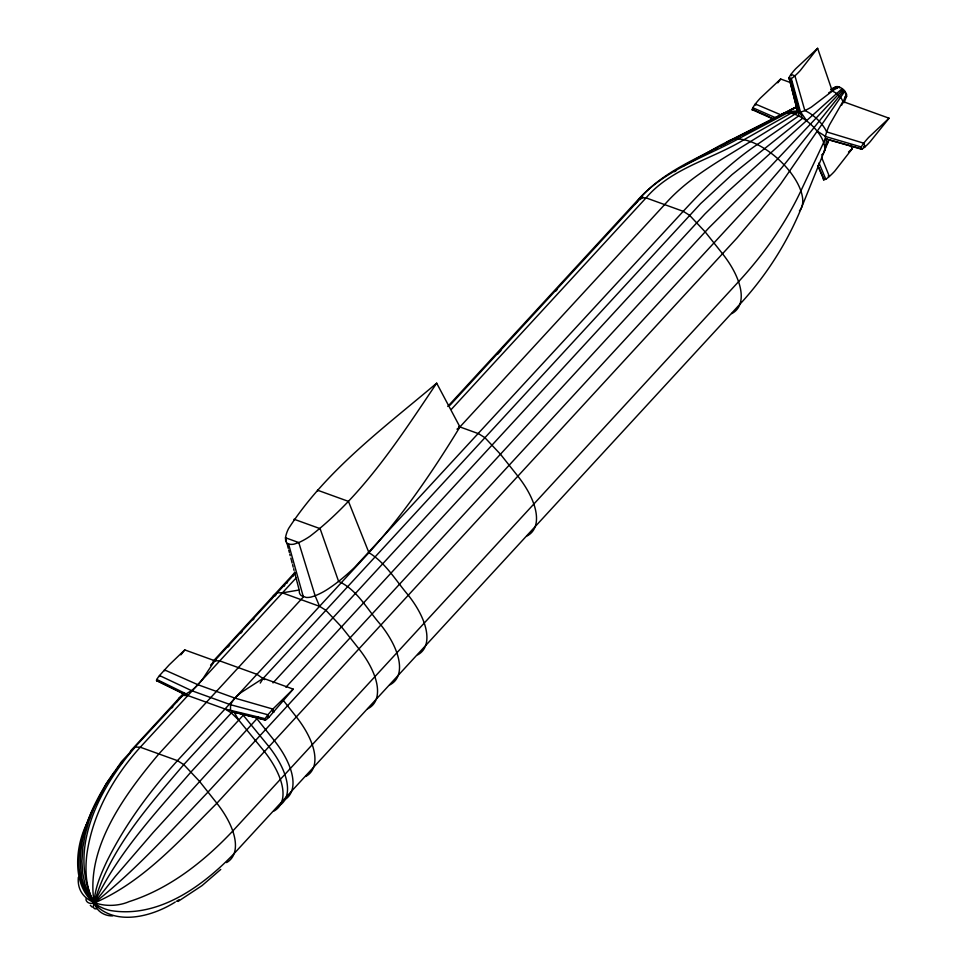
<?xml version="1.0" encoding="UTF-8"?>
<svg xmlns="http://www.w3.org/2000/svg" width="966" height="966" viewBox="0 0 966 966"><rect width="100%" height="100%" fill="white"/><g stroke="black" fill="none" stroke-linecap="round" stroke-linejoin="round"><path stroke-width="1.45" d="M78.331 877.345C75.928 904.707 109.556 910.262 129.154 901.604C169.581 888.744 203.947 861.515 232.758 831.038L738.543 281.71C763.466 254.626 785.153 224.293 800.874 190.93L825.375 138.85A3.284 1.256 -87.6 0 1 825.483 136.556M157.47 680.547L157.204 680.68A2.463 1.425 -70.1 0 1 156.721 680.825L156.516 680.209A2.463 1.425 -70.1 0 1 156.806 679.496L157.494 678.301A29.982 17.4 -70.1 0 1 159.511 675.56L169.11 664.946L184.784 649.913L214.742 660.744L219.753 660.889L256.932 674.328L264.648 679.629M841.893 89.27L842.135 88.618L727.277 192.101L704.987 213.909L273.016 682.89M841.567 105.342L846.433 94.088L845.395 93.714M828.985 139.792L801.828 206.833C787.314 242.708 766.11 275.805 739.896 304.242L234.11 853.57C202.57 886.329 158.303 918.594 110.366 910.503C70.542 901.278 72.305 849.694 88.244 820.822M843.994 102.77L846.578 96.395L845.866 95.851M844.682 98.677L844.924 97.204M88.86 819.458L90.152 816.741M98.991 797.952C82.025 827.596 67.717 869.859 91.239 899.889C111.175 927.541 150.817 917.531 175.257 902.039M129.565 753.118L131.34 750.123L183.757 693.177M176.935 701.787L178.903 698.454L183.999 693.962L157.204 680.68L156.794 679.496L186.148 693.866L187.851 695.544L225.018 708.996L265.215 718.704L265.614 719.887A2.463 1.425 -70.1 0 1 265.131 720.032L232.42 711.773A4.77 3.9 3.2 0 1 230.476 709.889L230.584 704.745A33.569 27.471 3.2 0 1 235.004 698.128A58.829 48.131 3.2 0 1 241.077 692.55L263.247 678.289L700.579 203.645L732.107 174.568L802.698 118.19M181.451 696.884L184.023 693.057M271.277 599.451L273.438 595.78L277.363 592.726L282.374 592.87L299.182 589.997L299.388 592.713A13.041 8.609 -18.9 0 0 301.356 595.696L306.15 597.435A13.041 8.609 -18.9 0 0 311.269 597.012L315.121 595.756A50.039 33.025 -18.9 0 0 327.571 589.296A114.664 75.674 -18.9 0 0 338.595 581.387A190 125.399 -18.9 0 0 354.619 567.356L683.228 211.325C705.76 186.849 729.632 163.242 757.272 144.514L798.689 115.932L798.894 112.297L789.971 79.055L789.005 78.693A2.367 1.558 -18.9 0 1 788.968 78.21A4.987 3.296 -18.9 0 1 789.089 77.703A13.27 8.766 -18.9 0 1 789.959 75.928L790.985 74.394A66.425 43.844 -18.9 0 1 795.646 68.815L817.634 48.3L832.294 91.13L811.319 107.129A66.944 36.201 3 0 1 804.847 110.559L802.915 111.344A13.922 6.714 -1 0 1 800.488 112.08M292.855 576.243L295.016 572.584M634.952 204.454C658.8 172.419 698.321 158.436 732.168 139.816L797.155 106.695M436.68 383.176C399.803 437.984 362.999 495.51 310.001 536.251A50.111 33.073 -18.9 0 1 298.772 542.578L294.038 544.136A10.421 6.883 -18.9 0 1 289.715 544.269L287.663 543.532A10.421 6.883 -18.9 0 1 285.682 541.117L285.489 537.76A50.111 33.073 -18.9 0 1 288.593 528.511C326.423 469.959 384.07 427.721 436.68 383.176L459.925 426.948C433.179 470.828 404.066 513.562 369.676 551.864M260.24 683.071L263.247 678.289L293.205 689.12L268.826 717.4A29.982 17.4 -70.1 0 1 266.544 719.344L265.614 719.887L234.05 712.063L238.759 720.105L264.455 751.596A70.796 33.762 42.6 0 1 273.813 811.114M110.039 778.185C91.082 806.224 76.495 840.335 81.434 874.81C82.714 886.245 88.944 896.122 95.175 905.287C98.013 912.158 105.427 916.154 112.696 915.901M850.805 145.19L852.084 148.933L834.757 171.127A66.425 43.844 -18.9 0 1 829.371 176.452L827.765 177.78A13.27 8.766 -18.9 0 1 825.761 179.133L823.539 178.336L821.776 174.266M110.945 776.881L114.628 771.786M183.963 694.023L156.492 680.644M790.466 82.557L780.661 79.019L777.799 82.834M860.682 149.187A2.922 1.69 -70.1 0 0 861.974 148.957L861.274 146.989L825.423 136.484A13.922 5.699 -88 0 1 826.027 133.972L826.654 131.907A66.944 31.793 88.6 0 1 829.48 124.904L842.932 101.539L889.07 118.214L870.149 141.736A66.425 38.555 -70.1 0 1 865.017 146.856L863.604 148.015A13.27 7.704 -70.1 0 1 861.986 149.054M115.558 770.542L116.512 769.31M117.454 768.091L119.373 765.676M180.896 654.839L184.784 649.913M267.413 717.038L268.826 717.4L267.92 714.755L272.545 709.382L293.205 689.12M120.339 764.492L123.262 761.015M842.69 89.923L843.101 89.415L770.361 166.659L708.875 227.867L285.912 687.224M213.16 661.239L294.727 572.657M447.753 406.457L637.113 200.783C663.968 170.257 703.405 157.881 738.096 138.983L787.713 112.768L797.687 111.501A5.422 2.475 -2.4 0 1 797.819 111.114A13.922 6.303 -3.5 0 1 798.218 110.522M295.21 573.333L210.6 665.115M449.963 405.261L641.038 197.74L646.061 197.885L683.228 211.325L689.555 215.285L705.168 231.876L722.665 253.925A70.796 33.762 42.6 0 1 731.685 313.624M172.045 707.824L172.781 707.015M215.503 660.623L216.275 659.778M228.024 647.027L229.582 645.324M240.546 633.418L242.116 631.728M253.068 619.822L253.853 618.977M275.105 595.901L275.781 595.153M284.028 586.205L284.716 585.456M286.769 583.21L287.457 582.474M497.49 354.353L500.907 350.646M555.498 291.358L557.201 289.498M296.115 577.958L140.275 747.213C113.263 777.075 92.494 814.072 86.868 854.342C85.093 869.002 85.612 884.482 91.734 898.151C96.721 900.433 90.128 909.26 96.238 908.897M451.569 409.113L646.061 197.885C671.624 167.939 711.519 159.462 743.989 139.708L791.082 113.179L798.894 112.297A2.705 1.244 -1.6 0 0 799.715 112.237A5.422 2.536 -1.5 0 0 800.5 112.08A34.365 5.434 63 0 1 806.67 120.931M317.729 490.957L317.5 490.185L348.472 501.39L368.927 552.697L177.454 760.653C149.802 791.106 125.061 824.59 106.779 861.539C101.201 873.481 95.815 885.882 94.39 899.117C96.6 905.504 85.515 904.345 85.974 898.851M243.963 714.454L191.196 771.762C155.671 812.696 117.441 853.497 94.257 902.993C143.149 882.018 179.881 840.239 216.879 803.253L737.143 237.853L759.976 210.842L780.552 184.156L844.815 91.239L844.079 91.396M258.32 717.195L153.244 832.402L115.22 876.512L94.257 902.993L88.739 894.057L84.96 884.204L82.629 872.781L81.929 861.31L82.834 847.472L85.201 834.31L89.005 820.786L94.149 807.214L106.091 783.885L121.535 761.582L183.878 694.252A4.77 2.017 -32.7 0 0 186.148 693.866L191.522 690.618A33.569 14.2 -32.7 0 0 197.849 684.689A58.829 24.887 -32.7 0 0 202.86 678.724L214.742 660.744L213.51 661.698M640.277 199.539L640.929 198.899M641.569 198.259L642.873 196.992M220.743 869.436L202.063 885.593L178.034 901.447M848.486 152.024L852.084 148.933M780.661 79.019L760.254 98.206A66.425 38.555 -70.1 0 0 755.352 103.99L754.12 105.692A13.27 7.704 -70.1 0 0 752.864 107.781A2.922 1.69 -70.1 0 0 752.2 109.786M889.07 118.214L868.663 137.413A66.425 38.555 -70.1 0 0 863.761 143.197L862.541 144.9A13.27 7.704 -70.1 0 0 861.274 146.989A2.922 1.69 -70.1 0 0 860.609 148.993M817.634 48.3L800.295 70.494A66.425 43.844 -18.9 0 1 794.921 75.819L793.315 77.147A13.27 8.766 -18.9 0 1 791.311 78.5A4.987 3.296 -18.9 0 1 790.659 78.826A2.367 1.558 -18.9 0 1 789.971 79.055L798.133 112.189L749.785 141.99C719.996 160.742 688.094 177.659 664.644 204.599L459.925 426.948L456.99 429.194M178.903 698.454L182.828 695.399L187.851 695.544M674.522 171.706L676.031 170.728M179.06 899.732L176.524 901.278M682.902 166.454L683.674 165.995M684.447 165.524L685.208 165.053M685.981 164.594L719.851 145.54L796.515 106.755M843.415 90.635L844.006 90.297L781.832 167.673L760.967 191.908L208.064 791.999C171.562 830.337 135.892 870.112 94.257 902.993C66.497 850.261 99.667 787.483 135.264 747.068L140.275 747.213L177.454 760.653L183.769 764.613L199.394 781.204L216.879 803.253A70.796 33.762 42.6 0 1 226.575 862.59M709.962 152.036L710.759 151.59M711.568 151.131L712.377 150.672M714.816 149.332L715.625 148.885M716.446 148.438L717.255 147.991M831.967 89.476L835.192 87.761L835.904 88.304M720.539 146.24L721.361 145.806M722.182 145.371L723.003 144.948M723.824 144.514L724.657 144.091M726.166 143.306L726.855 142.956M727.543 142.606L728.919 141.905M729.608 141.543L730.984 140.843M731.673 140.493L733.049 139.78M733.737 139.43L734.414 139.08M735.102 138.73L736.478 138.017M737.167 137.667L738.543 136.967M739.232 136.604L740.608 135.904M742.673 134.842L744.049 134.141M744.738 133.791L746.114 133.079M746.79 132.728L752.985 129.553M754.361 128.852L755.05 128.49M755.738 128.14L757.115 127.44M757.803 127.089L758.491 126.727M759.856 126.027L760.544 125.677M761.92 124.964L762.609 124.614M763.297 124.264L764.674 123.551M765.362 123.201L766.738 122.501M767.427 122.151L768.115 121.788M769.491 121.088L770.18 120.738M770.856 120.388L772.232 119.675M772.921 119.325L774.297 118.625M774.986 118.263L779.803 115.799M780.492 115.449L781.965 114.688M782.255 114.531L784.03 113.626M784.332 113.469L785.805 112.72M786.095 112.563L787.87 111.658M788.171 111.501L789.645 110.752M789.934 110.595L796.431 107.262M831.267 89.391L835.493 87.23L836.846 88.437M831.098 89.403L836.58 86.614L837.389 87.64M831.315 89.186L835.964 86.843L837.196 88.148M828.731 92.772L839.116 86.928L839.454 87.894M235.233 711.701L234.05 712.063M267.92 714.755L230.584 704.745L191.522 690.618L159.511 675.548L159.849 676.538M272.557 711.833L273.933 712.22L272.847 709.056L235.016 698.14L197.837 684.689L164.437 669.849L164.775 670.839M824.203 151.614A34.365 24.959 68.7 0 0 826.28 138.971L841.893 143.379M842.34 143.499L848.595 145.262M849.042 145.395L855.284 147.158M855.731 147.279L861.986 149.042M863.628 146.47L865.017 146.856L863.761 143.197L826.654 131.907A25.068 11.954 42.6 0 0 821.969 124.397A24.935 11.894 42.6 0 0 812.768 115.377M825.375 138.85L860.766 148.957M789.331 79.031L797.735 111.899A2.705 1.232 -2 0 1 797.675 111.501L789.089 77.703L791.299 78.5L800.5 112.08M788.968 78.21L790.659 78.826L799.715 112.237L801.889 116.524M828.14 176.005L829.371 176.452L821.571 157.253M458.765 426.525L478.508 433.674L484.835 437.622L500.448 454.225L517.945 476.274A70.796 33.762 42.6 0 1 526.965 535.973M282.374 592.87L319.553 606.322L325.868 610.27L341.493 626.862L358.978 648.923A70.796 33.762 42.6 0 1 367.648 708.79M782.074 115.365L755.34 103.99L755.738 105.137M776.109 117.973L752.864 107.781L753.263 108.941M752.357 109.75L773.73 119.301M753.48 109.581L754.772 110.39M755.183 110.571L756.789 111.283M757.598 111.645L758.805 112.189M759.602 112.551L763.635 114.362M764.034 114.543L765.64 115.268M766.05 115.449L767.656 116.174M768.055 116.355L769.262 116.898M770.47 117.441L772.486 118.347M368.927 552.697C385.724 562.852 395.831 580.687 408.352 595.298A70.796 33.762 42.6 0 1 417.71 654.815M225.018 708.996L231.345 712.944L238.759 720.105M90.297 905.335L92.301 907.171M255.93 717.509L274.441 740.741A70.796 33.762 42.6 0 1 283.461 800.44M241.802 713.476L268.971 746.694A70.796 33.762 42.6 0 1 278.667 806.018M283.75 700.954L296.357 716.929A70.796 33.762 42.6 0 1 305.727 776.459M818.89 167.601L821.619 173.892M817.683 165.476L823.793 179.664M818.951 162.94L825.761 179.133M319.553 606.322L315.121 595.756L298.772 542.566L285.489 537.76L285.707 538.581M804.847 110.559L794.921 75.819L790.985 74.394L791.323 75.686M288.556 544.051L303.372 596.976L158.859 753.927C125.435 793.786 84.791 847.919 94.257 902.993C109.243 849.44 148.474 806.199 183.769 764.613L232.42 711.773A2.222 1.956 48.4 0 0 234.026 712.002M285.912 539.402L286.347 541.032M286.987 543.484L287.409 545.114M287.626 545.923L288.266 548.374M288.701 550.004L289.341 552.455M289.764 554.086L290.198 555.716M290.838 558.167L291.261 559.797M291.478 560.618L292.118 563.069M292.553 564.699L293.193 567.151M293.616 568.781L294.05 570.411M294.473 572.041L295.113 574.492M295.33 575.301L295.97 577.753M296.405 579.383L297.045 581.834M297.262 582.655L298.965 589.175M294.232 520.022L294.026 519.225L320.108 528.656L338.595 581.387C357.577 589.852 367.587 610.138 380.954 625.05A70.796 33.762 42.6 0 1 389.636 684.93M264.877 719.767L264.925 719.416A2.463 1.425 -70.1 0 1 265.215 718.704L265.916 717.509A29.982 17.4 -70.1 0 1 267.932 714.768M724.85 144.489A49.966 23.824 42.6 0 1 777.473 158.412A49.966 23.824 42.6 0 1 799.401 210.902M779.803 116.427A28.606 13.645 42.6 0 1 811.078 124.626A28.606 13.645 42.6 0 1 821.547 155.019M784.754 113.01A34.365 23.703 14.3 0 1 797.819 111.114M817.248 131.279A34.365 4.19 24.9 0 1 825.423 136.484M826.365 144.61A24.935 11.894 42.6 0 0 828.043 142.123A25.068 11.954 42.6 0 0 828.538 139.732M789.282 111.573A24.935 11.894 42.6 0 1 793.666 108.482A25.068 11.954 42.6 0 1 797.409 108.337M804.956 110.595A25.068 11.954 42.6 0 1 812.865 115.425M831.183 90.792A10.541 5.023 42.6 0 1 843.209 102.565M825.544 139.213A3.284 1.256 -87.6 0 1 825.338 139.092M826.654 138.609A13.922 5.228 -85.8 0 1 826.28 138.983M825.701 179.096A2.922 1.932 -18.9 0 1 823.769 179.845M823.563 179.761A2.922 1.932 -18.9 0 1 823.636 178.348M753.951 109.641A13.27 7.704 -70.1 0 1 753.565 109.846M753.565 109.762A2.922 1.69 -70.1 0 1 752.26 109.979M835.071 88.377A7.257 3.453 42.6 0 1 843.306 89.609A7.257 3.453 42.6 0 1 844.924 97.59"/></g></svg>
